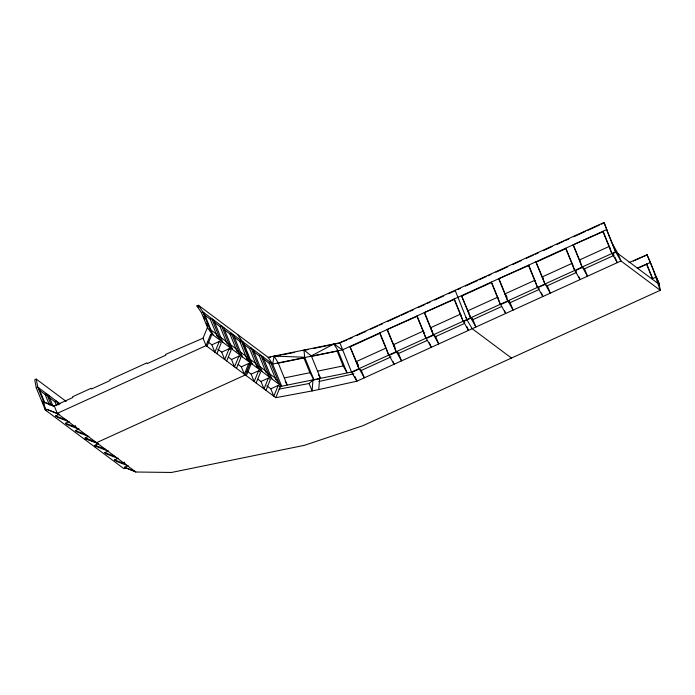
<?xml version="1.0" encoding="UTF-8"?>
<svg xmlns="http://www.w3.org/2000/svg" width="695" height="695" viewBox="0 0 695 695"><rect width="100%" height="100%" fill="white"/><g stroke="black" fill="none" stroke-linecap="round" stroke-linejoin="round"><path stroke-width="1.04" d="M312.959 380.104L309.084 383.536L312.098 390.929L318.753 389.565L319.604 378.74L312.959 380.104L312.098 390.929L275.776 397.679L206.05 345.615L203.036 338.213L207.458 327.432L201.42 312.646L196.911 305.93L198.405 305.253L268.122 357.317L272.631 364.032L281.684 386.22L351.522 372.051L615.596 251.825L620.965 260.972L660.25 290.31L362.703 425.783L304.488 445.304L171.517 472.461L135.838 472.009L124.396 467.275L128.123 465.58M268.122 357.317L339.838 342.765L603.92 222.539L615.596 251.825L606.544 229.637L342.47 349.872L272.631 364.032L274.125 356.101L304.679 357.23L313.732 379.418L309.935 372.702L303.906 357.916L304.679 357.23L303.984 350.045L311.325 355.875L320.378 378.054L318.484 374.701M275.776 397.679L280.198 386.898L281.684 386.22L211.958 334.156L210.472 334.834L206.05 345.615L57.277 413.351L46.817 409.338L45.331 410.015L36.279 387.836L34.75 379.765L36.236 379.088L66.129 401.406M207.032 346.345L211.454 335.563L210.472 334.834M216.857 353.677L221.271 342.896L219.307 341.427L214.885 352.209L211.871 344.816L207.944 341.888M226.674 361.009L231.096 350.228L229.133 348.76L224.711 359.541L221.696 352.148L217.761 349.22M236.491 368.341L240.913 357.56L238.95 356.092L234.528 366.873L231.513 359.48L228.368 357.134M246.317 375.674L250.739 364.892L248.775 363.433L244.353 374.214L241.33 366.812L238.194 364.467M256.134 383.006L260.555 372.225L258.592 370.765L254.17 381.546L251.156 374.153L247.229 371.217M265.959 390.347L270.372 379.566L268.409 378.097L263.987 388.879L260.972 381.486L257.828 379.14M280.198 386.898L278.235 385.43L273.813 396.211L270.798 388.818L266.863 385.881M280.867 355.136L273.517 356.639L274.125 356.101L278.078 362.66L277.305 363.346L303.906 357.916M310.552 356.561L337.144 351.131L337.918 350.445L333.843 343.982L311.325 355.875M36.279 387.836L37.765 387.158L59.961 403.734M201.42 312.646L202.905 311.968L272.631 364.032M203.974 314.557L210.255 319.248L211.749 318.571L220.802 340.75L216.293 334.034L210.012 329.343M48.65 397.071L54.94 401.771L56.425 401.093L58.032 405.037M214.581 322.471L220.08 326.581L221.566 325.903L230.618 348.082L226.11 341.367L219.828 336.675M36.236 379.088L37.765 387.158L43.802 401.945L54.262 405.95L72.853 397.488L72.558 396.749L91.149 388.279L91.453 389.018L110.053 380.556L109.749 379.809L146.94 362.877L147.244 363.615L165.844 355.154L165.54 354.415L203.036 338.213M68.075 421.413L57.624 417.408L55.661 415.94L59.379 414.246M211.871 344.816L219.307 341.427M77.901 428.745L67.441 424.741L65.478 423.272L69.196 421.578M221.696 352.148L229.133 348.76M243.25 343.886L249.54 348.577L251.025 347.9L260.078 370.088L255.578 363.372L250.078 359.263M87.718 436.078L77.267 432.073L75.303 430.605L79.022 428.911M231.513 359.48L238.95 356.092M253.076 351.218L259.357 355.91L260.851 355.232L269.903 377.42L265.394 370.704L259.895 366.595M97.543 443.41L87.084 439.405L85.12 437.937L88.838 436.243M241.33 366.812L248.775 363.433M84.616 439.353L86.102 438.675L96.562 442.68L245.335 374.944L249.757 364.163L251.243 363.485L242.19 341.306L237.681 334.582M262.892 358.551L269.182 363.242L270.668 362.564L279.72 384.752L275.211 378.037L268.93 373.337M107.36 450.742L96.9 446.737L94.937 445.269L98.655 443.575M251.156 374.153L258.592 370.765M347.135 339.924L339.838 342.765L351.522 372.051L356.891 381.208L620.965 260.972L617.951 253.579L612.973 244.718M349.107 339.021L352.061 337.674M356.987 335.433L365.857 331.393M370.783 329.152L377.68 326.016M379.652 325.112L382.606 323.766M387.541 321.524L399.364 316.138M401.336 315.243L408.234 312.107M410.206 311.204L413.16 309.857M418.086 307.616L424.984 304.48M426.956 303.576L429.91 302.229M434.844 299.988L443.705 295.948M448.64 293.707L455.538 290.562L455.138 290.275L466.823 319.561L472.192 328.709L511.477 358.047M457.51 289.667L460.464 288.321M465.389 286.079L477.213 280.702M479.185 279.798L486.074 276.662M488.046 275.767L491 274.421M495.935 272.171L507.75 266.793M512.684 264.552L521.545 260.512M526.471 258.271L533.369 255.126M535.341 254.231L538.295 252.884M543.221 250.643L552.091 246.603M557.016 244.362L563.914 241.226M565.886 240.322L568.84 238.976M573.766 236.734L585.59 231.357M587.562 230.453L599.385 225.076M601.357 224.172L604.311 222.834L606.935 229.932M117.177 458.083L106.726 454.07L104.763 452.601L108.481 450.916M260.972 381.486L268.409 378.097M350.297 346.779L380.052 333.226L386.09 348.021L356.335 361.565L358.959 368.663L349.906 346.484L358.22 366.187M417.243 316.294L416.852 315.999L425.905 338.187L423.281 331.081L393.526 344.633L396.15 351.731L387.098 329.552L417.243 316.294L424.037 332.931M454.443 299.363L454.043 299.067L463.105 321.246L460.472 314.149L430.718 327.701L433.341 334.799L424.289 312.611L454.443 299.363L461.228 315.999M461.88 295.974L491.634 282.431L491.243 282.135L500.296 304.314L497.672 297.217L467.917 310.761L470.541 317.867L461.489 295.679L468.665 312.611M528.826 265.49L528.435 265.203L537.487 287.382L534.863 280.285L505.109 293.829L507.732 300.926L498.68 278.747L528.826 265.49L535.619 282.127M536.271 262.102L566.025 248.558L565.626 248.263L574.678 270.451L572.055 263.344L542.3 276.897L544.923 283.994L535.871 261.815L543.056 278.747M603.217 231.626L602.826 231.331L611.878 253.519L609.254 246.412L579.491 259.965L582.123 267.062L573.071 244.875L603.217 231.626L610.001 248.263M127.003 465.415L116.543 461.402L114.579 459.942L118.298 458.248M270.798 388.818L278.235 385.43M125.387 468.004L123.892 468.682L45.331 410.015L43.802 401.945L44.784 402.683L38.746 387.888M351.913 372.346L359.35 368.958L361.313 370.426L364.336 377.819L359.35 368.958M396.541 352.026L401.528 360.887L398.504 353.494L396.541 352.026L389.104 355.414L394.091 364.276L392.953 361.504M433.741 335.094L438.719 343.956L435.704 336.554L433.741 335.094L426.296 338.482L431.282 347.335L429.397 342.722M466.962 326.711L468.473 330.403L463.495 321.542L470.932 318.154L472.895 319.622L475.91 327.015L470.932 318.154M508.123 301.222L513.11 310.083L510.087 302.69L508.123 301.222L500.687 304.61L505.665 313.471L504.535 310.7M541.353 292.838L542.865 296.539L537.878 287.678L545.323 284.29L547.286 285.758L550.301 293.151L545.323 284.29M578.926 276.827L580.056 279.599L575.078 270.746L582.514 267.358L584.478 268.817L587.492 276.219L582.514 267.358M614.988 257.124L617.247 262.667L612.269 253.805L615.987 252.111M361.313 370.426L391.068 356.882M427.303 340.385L398.504 353.494L397.514 351.722M435.704 336.554L464.495 323.444M501.694 306.512L472.895 319.622L471.896 317.85M538.886 289.58L510.087 302.69L509.096 300.918M547.286 285.758L576.077 272.649M584.478 268.817L614.232 255.273M629.001 262.58L647.123 254.804L659.59 284.672L659.199 284.377L660.25 290.31C655.88 278.339 652.622 265.994 646.732 254.509M633.336 261.085L647.123 254.804M637.784 267.827L650.537 262.493M637.219 268.557L646.819 264.187L652.718 278.652M318.909 381.477L353.877 373.814M318.753 389.565L356.891 381.208L355.006 376.586M282.961 354.711L294.515 352.356M302.907 350.636L308.163 349.568M313.41 348.49L332.306 344.633M284.403 377.924L309.935 372.702M317.65 371.13L343.182 365.918L346.97 372.624L337.918 350.445M339.256 343.252L333.357 344.416L333.843 343.982L342.47 349.872M268.6 357.612L270.572 357.221M278.982 389.122L309.084 383.536M45.74 403.039L54.288 406.323M58.258 414.081L46.817 409.338M55.661 415.94L66.112 419.945M65.478 423.272L75.937 427.277L75.182 425.436M75.303 430.605L85.754 434.61M85.12 437.937L95.58 441.951M94.937 445.269L105.397 449.283M104.763 452.601L115.214 456.615M114.579 459.942L125.039 463.947L124.283 462.097M124.396 467.275L134.856 471.28M646.819 264.187L646.428 263.892L652.457 278.678L656.176 276.984L659.59 284.672M617.951 253.579L657.235 282.917M612.269 253.805L613.581 254.787M575.078 270.746L576.381 271.719M537.878 287.678L539.19 288.651M463.495 321.542L464.799 322.523M196.911 305.93L198.622 307.207M224.398 329.804L231.209 334.894M234.224 337.136L240.705 341.983M229.645 344.008L235.935 348.699L240.435 355.423L231.383 333.235L229.897 333.913L237.065 351.479M240.253 351.931L245.752 356.031L250.261 362.755L241.208 340.567L239.723 341.245L247.264 359.732M39.615 390.329L46.426 395.412M135.838 472.009L57.277 413.351L54.262 405.95M270.737 377.203L271.867 378.888L262.814 356.7M260.92 369.87L262.041 371.556L252.989 349.368M250.53 361.695L252.224 364.215L243.172 342.036M250.113 361.808L251.243 363.485M240.713 354.363L242.407 356.882L233.346 334.703M230.896 347.031L232.582 349.55L223.529 327.371M198.405 305.253L202.905 311.968L211.958 334.156L207.458 327.432M211.819 333.209L212.939 334.886L203.887 312.707M285.237 381.494L287.131 384.848L278.078 362.66M542.3 276.897L543.299 278.669M505.109 293.829L507.098 297.373M467.917 310.761L468.908 312.533M393.526 344.633L395.021 347.291M356.335 361.565L358.325 365.11M573.462 245.17L580.629 262.736M566.425 249.548L572.81 265.195M499.071 279.043L506.62 297.53M492.034 283.412L498.428 299.067M469.42 314.461L470.176 316.312M424.688 312.906L432.603 332.314M387.489 329.838L394.656 347.404M379.661 332.94L388.714 355.119L386.463 349.029M337.144 351.131L343.182 365.918M269.182 363.242L275.967 379.887M259.357 355.91L266.15 372.546M249.54 348.577L257.081 367.064M220.08 326.581L226.865 343.217M213.713 320.039L222.765 342.218M210.255 319.248L217.422 336.806M203.609 316.338L204.816 319.292M206.424 323.236L207.631 326.198M94.633 445.486L95.415 447.415M58.389 402.553L59.197 404.525M54.94 401.771L56.512 405.628M48.572 395.22L52.994 406.071M51.43 405.585L46.608 393.761L45.114 394.439L49.449 405.046M42.378 401.102L43.559 404.004M45.132 407.861L46.313 410.754M466.067 317.528L466.823 319.561"/></g></svg>
